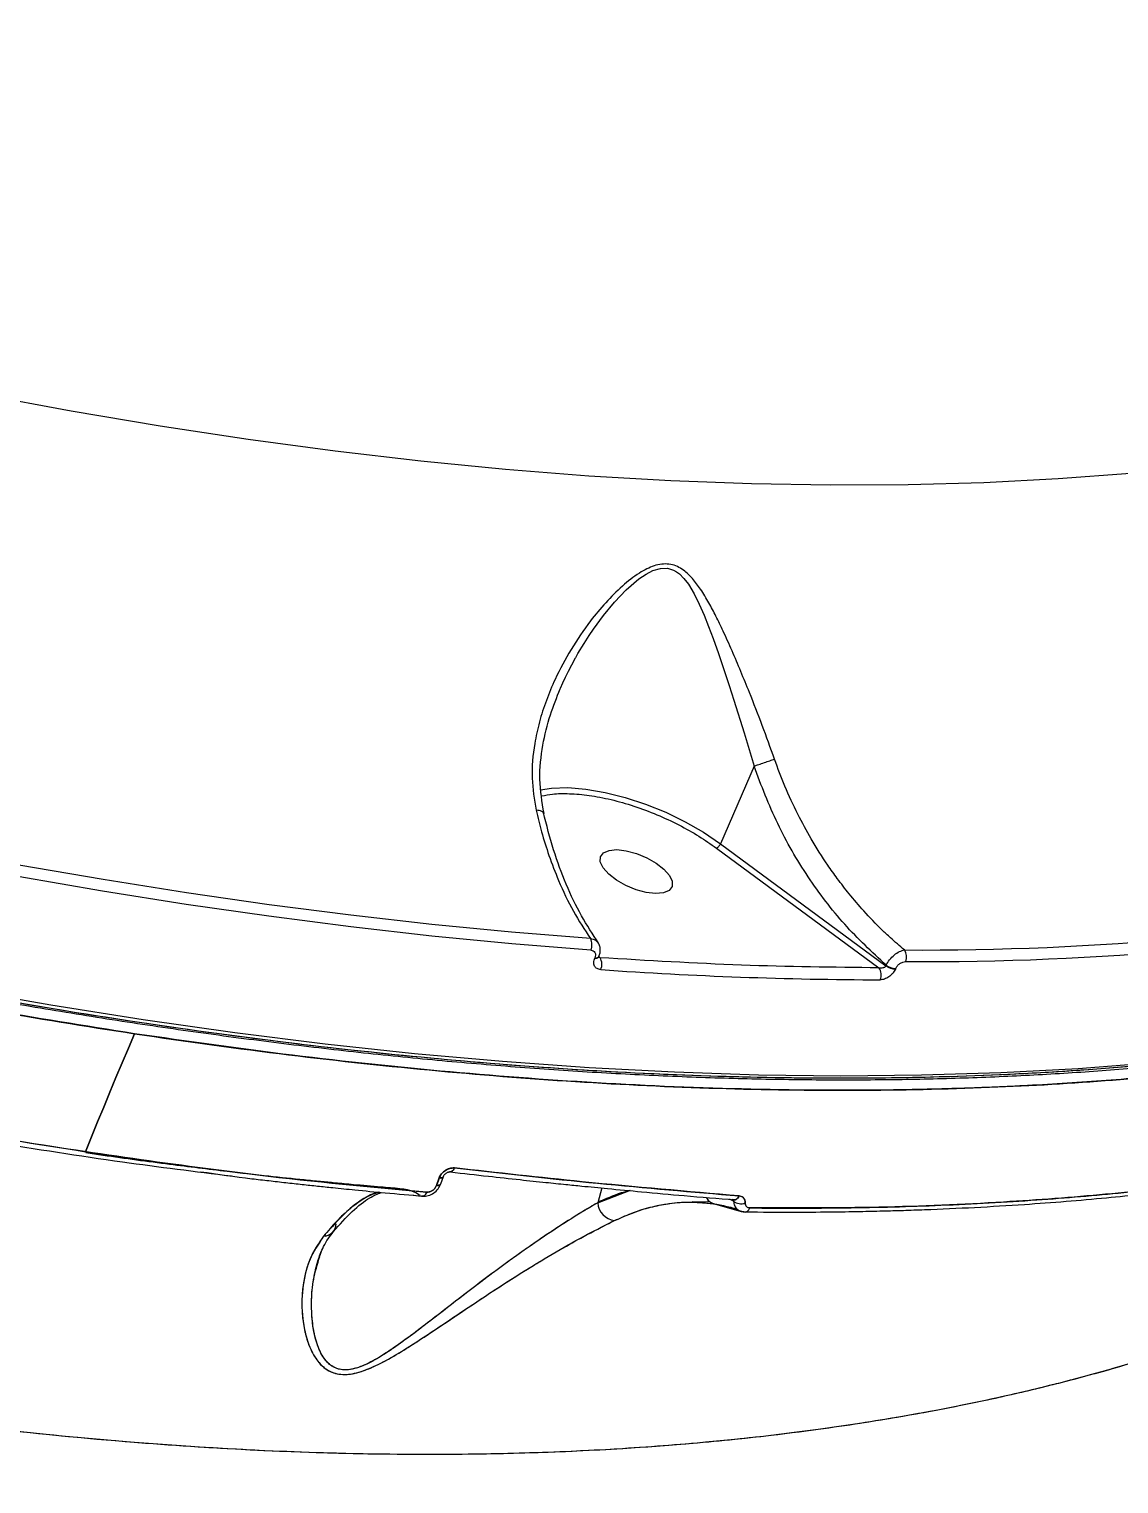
# Model space of a CAD drawing. Header units: millimetres. Extents: x -5873 to 5805, y -5301 to 4302.
# Drawn here: x -439.8 to -313.5, y -436.6 to -268.1 of the extents above; entities that cross this region are included whole.
import ezdxf

# ---------------------------------------------------------------- set-up
doc = ezdxf.new("R2010")
doc.units = ezdxf.units.MM
for name, color, linetype in [('DIKOM_ОБЪЕКТ', 7, 'Continuous'), ('DIKOM_РАЗМЕР_ЗОНА', 7, 'Continuous'), ('DIKOM_РАЗМЕР_ОБЪЕКТА', 7, 'Continuous')]:
    doc.layers.add(name, color=color, linetype=linetype)
doc.styles.add('style1', font='arial.ttf', dxfattribs={"width": 0.8})
doc.dimstyles.new('1-50', dxfattribs={"dimtxt": 300, "dimasz": 200, "dimexe": 100, "dimexo": 0, "dimgap": 100, "dimtad": 1, "dimtxsty": 'style1', "dimcen": 200, "dimclrd": 7, "dimclre": 7, "dimclrt": 7, "dimadec": 1, "dimazin": 2, "dimtfac": 1, "dimtmove": 0, "dimatfit": 2, "dimfxl": 0, "dimlwd": 25, "dimlwe": 18, "dimarcsym": 0})

# ---------------------------------------------------------------- blocks, each defined once
blk = doc.blocks.new('*D9')
at = {"layer": 'Defpoints', "color": 0, "transparency": 16777216}
for p in [(1338.11, 2802.44), (-4588.97, -1585.51), (-117.5, -1585.51)]:
    blk.add_point(p, dxfattribs=at)
at = {"layer": 'DIKOM_РАЗМЕР_ОБЪЕКТА', "color": 7, "lineweight": 18, "transparency": 16777216}
for p, q in [((1338.11, 2802.44), (-4688.97, 2802.44)), ((-117.5, -1585.51), (-4688.97, -1585.51))]:
    blk.add_line(p, q, dxfattribs=at)
at = {"layer": 'DIKOM_РАЗМЕР_ОБЪЕКТА', "color": 7, "lineweight": 25, "transparency": 16777216}
blk.add_line((-4588.97, 2602.44), (-4588.97, -1385.51), dxfattribs=at)
at = {"layer": 'DIKOM_РАЗМЕР_ОБЪЕКТА', "color": 7, "transparency": 16777216}
for points in [[(-4622.31, 2602.44), (-4555.64, 2602.44), (-4588.97, 2802.44)], [(-4622.31, -1385.51), (-4555.64, -1385.51), (-4588.97, -1585.51)]]:
    blk.add_solid(points, dxfattribs=at)
at = {"layer": 'DIKOM_РАЗМЕР_ОБЪЕКТА', "color": 7, "transparency": 16777216, "insert": (-4842.15, 460.98), "char_height": 300, "attachment_point": 5, "rotation": 90, "style": 'style1'}
blk.add_mtext('4400', dxfattribs=at)
blk = doc.blocks.new('*D10')
at = {"layer": 'Defpoints', "color": 0, "transparency": 16777216}
for p in [(4304.51, 1053.39), (-1538.59, -1332.39), (4304.51, -4224.84)]:
    blk.add_point(p, dxfattribs=at)
at = {"layer": 'DIKOM_РАЗМЕР_ОБЪЕКТА', "color": 7, "lineweight": 18, "transparency": 16777216}
for p, q in [((4304.51, 1053.39), (4304.51, -4324.84)), ((-1538.59, -1332.39), (-1538.59, -4324.84))]:
    blk.add_line(p, q, dxfattribs=at)
at = {"layer": 'DIKOM_РАЗМЕР_ОБЪЕКТА', "color": 7, "lineweight": 25, "transparency": 16777216}
blk.add_line((-1338.59, -4224.84), (4104.51, -4224.84), dxfattribs=at)
at = {"layer": 'DIKOM_РАЗМЕР_ОБЪЕКТА', "color": 7, "transparency": 16777216}
for points in [[(-1338.59, -4191.51), (-1338.59, -4258.18), (-1538.59, -4224.84)], [(4104.51, -4191.51), (4104.51, -4258.18), (4304.51, -4224.84)]]:
    blk.add_solid(points, dxfattribs=at)
at = {"layer": 'DIKOM_РАЗМЕР_ОБЪЕКТА', "color": 7, "transparency": 16777216, "insert": (1679.28, -3971.67), "char_height": 300, "attachment_point": 5, "style": 'style1'}
blk.add_mtext('5850', dxfattribs=at)
blk = doc.blocks.new('*D11')
at = {"layer": 'Defpoints', "color": 0, "transparency": 16777216}
for p in [(-510, 4302.44), (-5422.89, -3651.6), (284.83, -3651.6)]:
    blk.add_point(p, dxfattribs=at)
at = {"layer": 'DIKOM_РАЗМЕР_ЗОНА', "color": 7, "lineweight": 18, "transparency": 16777216}
for p, q in [((-510, 4302.44), (-5522.89, 4302.44)), ((284.83, -3651.6), (-5522.89, -3651.6))]:
    blk.add_line(p, q, dxfattribs=at)
at = {"layer": 'DIKOM_РАЗМЕР_ЗОНА', "color": 7, "lineweight": 25, "transparency": 16777216}
blk.add_line((-5422.89, 4102.44), (-5422.89, -3451.6), dxfattribs=at)
at = {"layer": 'DIKOM_РАЗМЕР_ЗОНА', "color": 7, "transparency": 16777216}
for points in [[(-5456.22, 4102.44), (-5389.56, 4102.44), (-5422.89, 4302.44)], [(-5456.22, -3451.6), (-5389.56, -3451.6), (-5422.89, -3651.6)]]:
    blk.add_solid(points, dxfattribs=at)
at = {"layer": 'DIKOM_РАЗМЕР_ЗОНА', "color": 7, "transparency": 16777216, "insert": (-5676.06, -474.49), "char_height": 300, "attachment_point": 5, "rotation": 90, "style": 'style1'}
blk.add_mtext('7950', dxfattribs=at)

msp = doc.modelspace()

# ---------------------------------------------------------------- linework, layer by layer
at = {"layer": 'DIKOM_ОБЪЕКТ', "color": 7, "linetype": 'Continuous', "lineweight": 15}
for p, q in [((-355.781, -353.448), (-359.672, -362.434)), ((-355.779, -353.446), (-355.781, -353.448)), ((-360.141, -362.931), (-341.32, -376.807)), ((-359.672, -362.434), (-340.503, -376.565)), ((-374.223, -375.649), (-374.243, -375.694)), ((-373.765, -375.53), (-373.745, -375.484)), ((-373.626, -375.631), (-373.746, -375.486)), ((-340.503, -376.565), (-340.475, -376.499)), ((-339.371, -376.895), (-339.399, -376.96)), ((-392.076, -401.827), (-391.76, -400.962)), ((-403.87, -401.757), (-403.875, -401.774)), ((-402.956, -401.86), (-402.954, -401.85)), ((-397.179, -402.439), (-396.955, -402.412)), ((-392.579, -402.013), (-392.263, -401.149)), ((-373.431, -402.309), (-373.895, -404.01)), ((-373.895, -404.01), (-370.098, -402.578)), ((-395.292, -403.149), (-394.31, -403.247)), ((-394.31, -403.247), (-394.362, -403.22)), ((-362.985, -403.936), (-360.501, -404.118)), ((-360.834, -403.938), (-362.959, -403.929)), ((-360.501, -404.118), (-357.397, -405.001)), ((-360.12, -404.181), (-356.946, -405.073)), ((-358.159, -403.848), (-358.622, -403.602)), ((-358.159, -403.848), (-358.553, -403.634)), ((-358.008, -403.941), (-358.136, -403.943)), ((-357.395, -404.982), (-356.795, -405.096)), ((-405.491, -407.701), (-405.565, -407.97)), ((-406.428, -411.135), (-406.428, -411.135)), ((-406.174, -410.203), (-406.188, -410.257))]:
    msp.add_line(p, q, dxfattribs=at)
at = {"layer": 'DIKOM_ОБЪЕКТ', "color": 7, "linetype": 'Continuous', "lineweight": 15, "flags": 128}
for points in [[(-445.327, -310.363), (-434.916, -312.297), (-424.606, -314.038), (-414.407, -315.584), (-404.329, -316.935), (-394.38, -318.09), (-384.57, -319.045), (-374.909, -319.802), (-365.405, -320.36), (-356.067, -320.717), (-346.904, -320.873), (-337.924, -320.829), (-329.135, -320.584), (-320.547, -320.139), (-312.166, -319.494)], [(-378.242, -344.497), (-378.207, -344.412), (-377.933, -343.798), (-377.626, -343.14), (-377.281, -342.44), (-376.898, -341.698), (-376.473, -340.918), (-376.439, -340.857), (-376.187, -340.413), (-375.477, -339.23), (-374.89, -338.314), (-374.395, -337.582), (-373.223, -335.983), (-371.964, -334.455), (-370.604, -333.025), (-369.135, -331.761), (-368.289, -331.194), (-367.512, -330.801), (-366.631, -330.542), (-365.823, -330.526), (-365.106, -330.739), (-364.761, -330.93), (-364.424, -331.178), (-363.903, -331.693), (-363.383, -332.371), (-362.723, -333.468), (-362.128, -334.668), (-361.575, -335.939), (-361.048, -337.264), (-360.529, -338.656), (-359.916, -340.383), (-359.314, -342.149), (-358.672, -344.087), (-358.121, -345.793), (-356.933, -349.58), (-355.779, -353.446), (-355.779, -353.446)], [(-380.539, -356.172), (-379.258, -355.989), (-377.355, -355.937), (-375.262, -356.102), (-373.028, -356.481), (-370.706, -357.065), (-368.35, -357.84), (-366.015, -358.788), (-363.756, -359.888), (-361.625, -361.112), (-359.672, -362.434)], [(-374.742, -373.417), (-383.875, -372.68), (-393.129, -371.782), (-402.496, -370.724), (-411.969, -369.505), (-421.544, -368.127), (-431.213, -366.59), (-440.969, -364.897), (-450.806, -363.047)], [(-372.623, -365.947), (-373.262, -365.224), (-373.591, -364.536), (-373.583, -363.939), (-373.238, -363.482), (-372.584, -363.201), (-371.674, -363.119), (-370.583, -363.243), (-369.398, -363.563), (-368.215, -364.052), (-367.13, -364.672), (-366.232, -365.371), (-365.592, -366.094), (-365.263, -366.782), (-365.271, -367.379), (-365.616, -367.836), (-366.27, -368.117), (-367.18, -368.199), (-368.271, -368.075), (-369.457, -367.755), (-370.639, -367.266), (-371.724, -366.646), (-372.623, -365.947)], [(-374.693, -374.76), (-383.846, -374.022), (-393.12, -373.122), (-402.508, -372.061), (-412.003, -370.84), (-421.598, -369.458), (-431.289, -367.919), (-441.066, -366.221), (-450.925, -364.367)], [(-374.223, -375.649), (-374.068, -375.649), (-373.937, -375.627), (-373.834, -375.583), (-373.765, -375.52), (-373.745, -375.484)], [(-309.466, -387.815), (-318.228, -388.495), (-327.197, -388.976), (-336.366, -389.258), (-345.727, -389.34), (-355.271, -389.222), (-364.992, -388.904), (-374.881, -388.387), (-384.929, -387.671), (-395.128, -386.757), (-405.47, -385.645), (-415.945, -384.337), (-426.546, -382.833), (-437.262, -381.134), (-448.085, -379.243)], [(-433.243, -398.108), (-432.545, -396.379), (-431.843, -394.655), (-431.137, -392.937), (-430.427, -391.226), (-429.714, -389.52), (-428.997, -387.82), (-428.276, -386.126), (-427.551, -384.438)], [(-427.551, -384.438), (-428.276, -386.126), (-428.997, -387.82), (-429.714, -389.52), (-430.427, -391.226), (-431.137, -392.937), (-431.843, -394.655), (-432.545, -396.379), (-433.243, -398.108)], [(-391.76, -400.962), (-391.787, -401.015), (-391.842, -401.067), (-391.919, -401.107), (-392.017, -401.135), (-392.132, -401.149), (-392.263, -401.149)], [(-390.499, -399.991), (-390.566, -400.124), (-390.644, -400.239), (-390.73, -400.332), (-390.822, -400.4), (-390.916, -400.442), (-391.012, -400.457), (-391.068, -400.453)], [(-392.077, -401.828), (-392.104, -401.88), (-392.158, -401.931), (-392.235, -401.971), (-392.333, -401.999), (-392.448, -402.013), (-392.579, -402.013)], [(-392.579, -402.013), (-392.448, -402.013), (-392.333, -401.999), (-392.235, -401.971), (-392.158, -401.931), (-392.104, -401.88), (-392.077, -401.828)], [(-393.703, -402.793), (-393.759, -402.916), (-393.825, -403.025), (-393.898, -403.116), (-393.977, -403.187), (-394.059, -403.237), (-394.144, -403.263), (-394.228, -403.267), (-394.31, -403.247)], [(-394.31, -403.247), (-394.228, -403.267), (-394.144, -403.263), (-394.059, -403.237), (-393.977, -403.187), (-393.898, -403.116), (-393.825, -403.025), (-393.759, -402.916), (-393.703, -402.793)], [(-357.518, -403.22), (-357.59, -403.354), (-357.674, -403.469), (-357.768, -403.563), (-357.87, -403.631), (-357.977, -403.673), (-358.086, -403.687), (-358.193, -403.673), (-358.296, -403.631)]]:
    msp.add_lwpolyline(points, dxfattribs=at)
at = {"layer": 'DIKOM_ОБЪЕКТ', "color": 7, "linetype": 'Continuous', "lineweight": 15}
for centre, radius, start, end in [((-336.423, -28.168), 346.576, 269.68054, 280.60837), ((-336.29, -28.731), 347.36, 269.68073, 280.60802), ((-376.093, -374.139), 1.532, 336.07511, 28.119), ((-374.128, -375.251), 0.458, 255.49153, 322.44492), ((-374.896, -376.405), 1.487, 335.66114, 31.36776), ((-339.515, -375.53), 1.404, 336.7065, 34.30449), ((-339.429, 114.657), 492.857, 266.03129, 269.7991), ((-342.423, -377.64), 1.382, 336.25857, 37.07326), ((-339.299, -374.94), 2.023, 233.46147, 267.1672), ((-339.27, -374.872), 2.025, 233.47399, 267.1437), ((-392.148, -400.688), 0.475, 255.98389, 324.69396), ((-391.103, -399.827), 0.627, 273.0741, 344.76107), ((-371.649, -403.852), 2.251, 184.02079, 262.40642), ((-360.051, -402.748), 1.437, 207.62949, 264.36184), ((-360.049, -402.74), 1.443, 208.12661, 267.16259), ((-358.107, -403.07), 0.607, 260.08429, 345.66759), ((-357.303, -402.718), 1.418, 232.85471, 290.49768), ((-356.841, -404.512), 0.571, 259.43258, 348.70956), ((-405.631, -406.467), 1.421, 269.03979, 0.34917), ((-405.651, -406.41), 1.477, 269.85353, 319.2655)]:
    msp.add_arc(centre, radius, start, end, dxfattribs=at)
for points, knots in [([(-427.551, -384.438), (-433.316, -383.525), (-444.943, -381.684), (-462.884, -378.247), (-479.202, -374.731), (-493.762, -371.277), (-503.276, -368.861), (-509.749, -367.147), (-513.113, -366.242), (-516.491, -365.319), (-519.881, -364.377), (-523.284, -363.415), (-529.684, -361.58), (-539.299, -358.724), (-552.34, -354.638), (-566.006, -350.121), (-579.675, -345.361), (-593.282, -340.383), (-606.203, -335.436), (-615.161, -331.856), (-620.034, -329.866), (-621.254, -329.366), (-622.476, -328.863), (-623.701, -328.357), (-624.929, -327.848), (-626.16, -327.335), (-627.393, -326.819), (-629.245, -326.042), (-632.035, -324.863), (-636.083, -323.133), (-641.107, -320.955), (-647.105, -318.31), (-654.071, -315.177), (-661.979, -311.539), (-670.81, -307.373), (-679.56, -303.128), (-688.08, -298.887), (-696.228, -294.734), (-702.661, -291.374), (-707.263, -288.929), (-709.911, -287.512), (-712.594, -286.064), (-715.313, -284.585), (-718.067, -283.076), (-720.854, -281.535), (-723.675, -279.962), (-730.627, -276.053), (-741.389, -269.838), (-755.528, -261.303), (-768.798, -252.943), (-781.219, -244.794), (-792.803, -236.881), (-803.604, -229.238), (-810.405, -224.196), (-813.722, -221.737)], [0, 0, 0, 0, 0.0448231, 0.0904086, 0.1367551, 0.1677633, 0.1991031, 0.2073666, 0.2156529, 0.2239614, 0.232293, 0.2406473, 0.2490247, 0.279393, 0.3112488, 0.3445917, 0.379422, 0.4113037, 0.4443367, 0.4743594, 0.4773561, 0.4803617, 0.4833758, 0.4863983, 0.4894299, 0.4924694, 0.4955182, 0.4985749, 0.5062016, 0.5162332, 0.5286696, 0.543639, 0.5610516, 0.5809084, 0.6032083, 0.6279514, 0.6476492, 0.6686614, 0.6909874, 0.6978164, 0.7047596, 0.7118169, 0.7189881, 0.7262733, 0.7336728, 0.7411862, 0.7488138, 0.7894229, 0.828457, 0.8659163, 0.9018001, 0.9361085, 0.9688419, 1, 1, 1, 1]), ([(-813.722, -221.737), (-808.699, -225.441), (-798.673, -232.835), (-782.949, -243.666), (-766.809, -254.254), (-750.226, -264.573), (-733.213, -274.629), (-716.101, -284.232), (-698.92, -293.396), (-681.756, -302.101), (-664.36, -310.482), (-646.819, -318.499), (-628.8, -326.302), (-610.292, -333.868), (-591.287, -341.167), (-572.147, -348.05), (-552.941, -354.485), (-533.777, -360.434), (-515.117, -365.768), (-496.986, -370.514), (-479.371, -374.707), (-461.91, -378.444), (-444.605, -381.719), (-427.158, -384.577), (-409.683, -386.963), (-392.294, -388.832), (-375.375, -390.138), (-358.921, -390.887), (-342.933, -391.076), (-327.711, -390.71), (-313.27, -389.821), (-299.651, -388.445), (-286.636, -386.577), (-274.253, -384.226), (-262.259, -381.338), (-250.7, -377.876), (-239.599, -373.819), (-229.338, -369.162), (-222.711, -365.826), (-219.751, -363.911), (-219.7, -363.877)], [0, 0, 0, 0, 0.0278508, 0.0555954, 0.0831998, 0.110731, 0.1382535, 0.1658332, 0.1919486, 0.2182102, 0.2443801, 0.27042, 0.2963855, 0.3239045, 0.3514671, 0.3791388, 0.4069781, 0.4347454, 0.462364, 0.4883285, 0.5142751, 0.5402581, 0.566333, 0.5925559, 0.6203627, 0.6480063, 0.6755546, 0.7030728, 0.7306263, 0.7582804, 0.7845079, 0.8107267, 0.8367986, 0.8627802, 0.8887265, 0.9162673, 0.9438951, 0.9716774, 0.9995061, 1, 1, 1, 1]), ([(-261.75, -379.588), (-262.156, -379.71), (-266.47, -381.004), (-275.351, -382.988), (-288.461, -385.47), (-302.348, -387.358), (-316.878, -388.704), (-331.998, -389.48), (-347.319, -389.687), (-362.775, -389.368), (-378.338, -388.558), (-394.313, -387.254), (-410.704, -385.451), (-427.811, -383.101), (-445.568, -380.179), (-463.895, -376.669), (-482.398, -372.641), (-501.073, -368.101), (-519.923, -363.046), (-538.583, -357.581), (-556.994, -351.749), (-575.058, -345.607), (-593.043, -339.078), (-610.906, -332.179), (-629.005, -324.766), (-647.34, -316.818), (-665.878, -308.285), (-681.565, -300.727), (-690.94, -295.88), (-694.297, -294.145)], [0, 0, 0, 0, 0.0041118, 0.0437856, 0.0835219, 0.1234154, 0.1635506, 0.203582, 0.2433991, 0.2808316, 0.3182381, 0.3556973, 0.3932884, 0.4310938, 0.4711823, 0.5110352, 0.5507508, 0.5904236, 0.6301466, 0.6700148, 0.7078263, 0.7456251, 0.7832126, 0.8206693, 0.858076, 0.8977805, 0.937611, 0.9776641, 1, 1, 1, 1]), ([(-261.753, -379.589), (-262.097, -379.694), (-266.619, -381.072), (-276.09, -383.15), (-290.212, -385.765), (-305.209, -387.687), (-320.928, -388.986), (-337.295, -389.629), (-354.227, -389.628), (-371.698, -388.984), (-389.711, -387.7), (-408.253, -385.772), (-427.269, -383.2), (-446.663, -379.995), (-466.334, -376.177), (-486.214, -371.763), (-506.285, -366.761), (-526.553, -361.169), (-546.99, -354.99), (-567.512, -348.244), (-587.981, -340.978), (-608.333, -333.219), (-628.547, -324.975), (-648.609, -316.265), (-668.455, -307.065), (-683.705, -299.68), (-692.209, -295.236), (-694.296, -294.145)], [0, 0, 0, 0, 0.0035056, 0.046112, 0.0886904, 0.1314928, 0.174441, 0.2173045, 0.2598779, 0.302423, 0.3450377, 0.3877427, 0.4306619, 0.4735859, 0.5162948, 0.5589105, 0.601454, 0.6440272, 0.6868844, 0.7298341, 0.7726401, 0.81522, 0.85783, 0.9005275, 0.9431967, 0.9860622, 1, 1, 1, 1]), ([(-255.14, -391.228), (-255.447, -391.556), (-257.888, -394.164), (-263.314, -398.617), (-271.473, -404.545), (-280.589, -409.938), (-290.505, -414.816), (-300.986, -419.054), (-311.939, -422.685), (-323.319, -425.744), (-335.346, -428.3), (-348.022, -430.345), (-361.818, -431.918), (-376.734, -432.931), (-392.76, -433.298), (-409.32, -432.985), (-426.418, -431.99), (-444.053, -430.306), (-462.174, -427.928), (-480.685, -424.865), (-499.491, -421.131), (-518.554, -416.74), (-537.836, -411.701), (-557.235, -406.044), (-576.647, -399.807), (-596.014, -393.022), (-615.336, -385.695), (-634.616, -377.833), (-654.124, -369.312), (-673.734, -360.158), (-693.31, -350.407), (-712.473, -340.255), (-731.208, -329.7), (-749.571, -318.773), (-761.38, -311.199), (-767.302, -307.401)], [0, 0, 0, 0, 0.0043083, 0.0342233, 0.0642476, 0.0944594, 0.124623, 0.1546082, 0.1827887, 0.2109478, 0.2391515, 0.2674669, 0.2959499, 0.3276262, 0.3591227, 0.3905361, 0.4219627, 0.4534994, 0.4852407, 0.5169668, 0.5485998, 0.5802399, 0.6119859, 0.643729, 0.6752736, 0.7067147, 0.7381464, 0.7696622, 0.8013557, 0.8346689, 0.8677698, 0.9007488, 0.9337104, 0.9667586, 1, 1, 1, 1]), ([(-637.443, -321.196), (-633.882, -322.724), (-628.858, -324.88), (-621.374, -327.988), (-614.922, -330.622), (-607.196, -333.698), (-599.048, -336.859), (-590.481, -340.089), (-581.612, -343.332), (-572.511, -346.556), (-563.229, -349.734), (-553.808, -352.847), (-544.279, -355.88), (-534.668, -358.821), (-524.999, -361.659), (-515.289, -364.387), (-505.555, -366.998), (-495.813, -369.485), (-486.075, -371.844), (-476.354, -374.07), (-466.662, -376.16), (-457.009, -378.109), (-447.405, -379.916), (-437.86, -381.576), (-428.383, -383.089), (-418.983, -384.453), (-409.668, -385.664), (-400.446, -386.722), (-391.325, -387.626), (-382.313, -388.374), (-373.416, -388.966), (-364.642, -389.401), (-355.998, -389.678), (-347.491, -389.797), (-339.125, -389.758), (-330.908, -389.56), (-322.846, -389.204), (-314.944, -388.69), (-307.208, -388.018), (-299.643, -387.189), (-292.254, -386.203), (-285.045, -385.06), (-278.023, -383.762), (-271.189, -382.309), (-264.551, -380.702), (-258.11, -378.942), (-251.872, -377.029), (-245.839, -374.964), (-240.015, -372.749), (-234.404, -370.383), (-229.008, -367.868), (-223.831, -365.205), (-218.876, -362.392), (-214.145, -359.432), (-209.645, -356.323), (-205.366, -353.07), (-201.352, -349.653), (-198.708, -347.267), (-197.476, -345.983), (-197.424, -345.929)], [0, 0, 0, 0, 0.0198328, 0.027978, 0.0414872, 0.0555318, 0.0706097, 0.0863529, 0.1026136, 0.1192722, 0.1362449, 0.153469, 0.1708974, 0.1884938, 0.20623, 0.2240836, 0.2420357, 0.2600716, 0.2781795, 0.2963486, 0.3145706, 0.332838, 0.351144, 0.3694842, 0.3878527, 0.4062462, 0.4246606, 0.443093, 0.4615402, 0.4799998, 0.4984699, 0.5169483, 0.5354329, 0.553923, 0.5724166, 0.5909127, 0.6094105, 0.6279092, 0.6464082, 0.6649068, 0.6834056, 0.7019041, 0.7204025, 0.7389019, 0.7574024, 0.7759058, 0.7944131, 0.8129265, 0.831448, 0.8499805, 0.8685276, 0.8870928, 0.9056809, 0.9242972, 0.9429475, 0.961639, 0.9803789, 0.999176, 1, 1, 1, 1]), ([(-353.404, -352.646), (-353.874, -351.338), (-354.813, -348.721), (-356.14, -345.335), (-357.312, -342.461), (-358.324, -340.082), (-359.281, -337.95), (-360.166, -336.107), (-361.025, -334.474), (-361.911, -332.994), (-362.757, -331.854), (-363.492, -331.097), (-364.337, -330.428), (-365.337, -330.014), (-366.481, -330.018), (-367.348, -330.219), (-368.221, -330.583), (-369.482, -331.298), (-371.122, -332.592), (-373.002, -334.488), (-375.02, -336.929), (-377.029, -339.883), (-378.698, -342.994), (-379.881, -345.825), (-380.681, -348.312), (-381.332, -351.304), (-381.655, -354.749), (-381.241, -357.308), (-381.041, -358.546)], [0, 0, 0, 0, 0.0626376, 0.1252886, 0.1665062, 0.2082731, 0.2494061, 0.2817613, 0.3119828, 0.3454828, 0.3744544, 0.3909836, 0.4059777, 0.4373839, 0.4528833, 0.4689935, 0.4839705, 0.500451, 0.5398805, 0.5827277, 0.6256334, 0.687882, 0.7498862, 0.791902, 0.8336233, 0.8747439, 0.9394035, 1, 1, 1, 1]), ([(-380.117, -358.922), (-380.338, -357.605), (-380.777, -354.988), (-380.344, -351.131), (-379.497, -347.621), (-378.64, -345.484), (-378.239, -344.484)], [0, 0, 0, 0, 0.2734486, 0.5433626, 0.7861374, 1, 1, 1, 1]), ([(-340.475, -376.499), (-342.116, -374.976), (-345.401, -371.929), (-349.607, -366.342), (-353.217, -360.195), (-354.926, -355.697), (-355.781, -353.448)], [0, 0, 0, 0, 0.2496541, 0.4994919, 0.7498112, 1, 1, 1, 1]), ([(-355.779, -353.446), (-355.603, -353.383), (-355.24, -353.252), (-354.584, -353.027), (-353.932, -352.811), (-353.577, -352.7), (-353.404, -352.646)], [0, 0, 0, 0, 0.2427256, 0.4999709, 0.7572893, 1, 1, 1, 1]), ([(-338.355, -374.738), (-338.902, -374.271), (-339.77, -373.528), (-341.352, -372.032), (-342.965, -370.362), (-344.693, -368.344), (-346.072, -366.562), (-347.564, -364.462), (-349.122, -362), (-350.78, -358.944), (-352.217, -355.864), (-353.018, -353.694), (-353.404, -352.646)], [0, 0, 0, 0, 0.0834537, 0.1325808, 0.2499222, 0.3473675, 0.4310377, 0.5009594, 0.6323487, 0.7505563, 0.8795223, 1, 1, 1, 1]), ([(-206.613, -354.959), (-206.715, -355.04), (-207.043, -355.299), (-207.604, -355.733), (-210.005, -357.566), (-214.157, -360.501), (-220.209, -364.255), (-226.134, -367.515), (-231.848, -370.325), (-237.274, -372.732), (-242.341, -374.775), (-246.991, -376.493), (-251.171, -377.92), (-254.687, -379.039), (-257.553, -379.901), (-259.734, -380.528), (-261.233, -380.944), (-262.062, -381.17), (-262.383, -381.256), (-262.516, -381.292), (-262.572, -381.307), (-262.596, -381.314), (-262.607, -381.316), (-262.612, -381.318), (-262.614, -381.318), (-265.807, -382.352), (-273.116, -383.883), (-283.649, -386.054), (-294.361, -387.719), (-304.566, -388.964), (-314.249, -389.847), (-321.215, -390.303), (-325.856, -390.536), (-328.2, -390.64), (-330.532, -390.729), (-332.851, -390.805), (-335.155, -390.867), (-342.427, -391.023), (-354.835, -391.006), (-372.718, -390.312), (-390.827, -388.969), (-409.051, -387.071), (-421.422, -385.31), (-427.551, -384.438)], [0, 0, 0, 0, 0.0024252, 0.0077753, 0.0131454, 0.0582921, 0.1002194, 0.1389271, 0.1744154, 0.2066843, 0.2357333, 0.2615627, 0.2841722, 0.303562, 0.3173614, 0.3288887, 0.3371533, 0.3402322, 0.3414794, 0.3420072, 0.3422349, 0.3423346, 0.3423785, 0.3423978, 0.3424062, 0.3424126, 0.3945519, 0.4447185, 0.4929119, 0.5391328, 0.5781753, 0.6156899, 0.625263, 0.6347314, 0.6440948, 0.6533534, 0.6625073, 0.6715563, 0.7395629, 0.8064109, 0.8720996, 0.9366289, 1, 1, 1, 1]), ([(-380.361, -356.887), (-379.963, -356.809), (-379.009, -356.621), (-377.156, -356.6), (-374.878, -356.801), (-372.354, -357.285), (-369.701, -358.038), (-367.037, -359.034), (-364.494, -360.22), (-362.153, -361.526), (-360.802, -362.47), (-360.141, -362.931)], [0, 0, 0, 0, 0.0781237, 0.1873534, 0.301565, 0.4193735, 0.539064, 0.6587431, 0.7765563, 0.8907756, 1, 1, 1, 1]), ([(-381.041, -358.546), (-380.834, -359.388), (-380.391, -361.185), (-379.528, -363.914), (-378.331, -367.032), (-376.763, -370.33), (-375.416, -372.388), (-374.742, -373.417)], [0, 0, 0, 0, 0.1471456, 0.3139257, 0.5003293, 0.7501661, 1, 1, 1, 1]), ([(-380.165, -358.924), (-380.176, -358.885), (-380.204, -358.791), (-380.373, -358.674), (-380.648, -358.579), (-380.91, -358.557), (-381.041, -358.546)], [0, 0, 0, 0, 0.1883505, 0.4500064, 0.7240924, 1, 1, 1, 1]), ([(-373.791, -373.96), (-374.473, -372.926), (-375.842, -370.851), (-377.577, -367.185), (-379.074, -363.192), (-379.812, -360.275), (-380.182, -358.814)], [0, 0, 0, 0, 0.248785, 0.4999022, 0.7494121, 1, 1, 1, 1]), ([(-360.141, -362.931), (-360.1, -362.914), (-360.019, -362.879), (-359.881, -362.756), (-359.755, -362.6), (-359.7, -362.489), (-359.672, -362.434)], [0, 0, 0, 0, 0.249931, 0.5000023, 0.7499874, 1, 1, 1, 1]), ([(-374.742, -373.417), (-374.532, -373.449), (-374.165, -373.506), (-373.975, -373.757), (-373.893, -373.865)], [0, 0, 0, 0, 0.5709622, 1, 1, 1, 1]), ([(-373.745, -375.484), (-373.696, -375.346), (-373.597, -375.066), (-373.58, -374.627), (-373.659, -374.206), (-373.798, -373.97), (-373.867, -373.852)], [0, 0, 0, 0, 0.2421009, 0.491534, 0.7451191, 1, 1, 1, 1]), ([(-374.693, -374.76), (-374.59, -374.78), (-374.383, -374.821), (-374.192, -375.032), (-374.121, -375.32), (-374.189, -375.539), (-374.223, -375.649)], [0, 0, 0, 0, 0.2500747, 0.4999493, 0.7492434, 1, 1, 1, 1]), ([(-373.54, -377.018), (-373.694, -376.989), (-374.002, -376.929), (-374.287, -376.615), (-374.398, -376.186), (-374.294, -375.858), (-374.243, -375.694)], [0, 0, 0, 0, 0.25, 0.4998006, 0.7494739, 1, 1, 1, 1]), ([(-373.626, -375.631), (-373.662, -375.624), (-373.729, -375.611), (-373.802, -375.571), (-373.829, -375.534), (-373.84, -375.519)], [0, 0, 0, 0, 0.4192148, 0.7623137, 1, 1, 1, 1]), ([(-341.32, -376.807), (-346.587, -376.748), (-357.121, -376.631), (-368.124, -375.964), (-373.626, -375.631)], [0, 0, 0, 0, 0.5000007, 1, 1, 1, 1]), ([(-340.475, -376.499), (-340.352, -376.285), (-340.108, -375.858), (-339.536, -375.294), (-338.916, -374.879), (-338.542, -374.785), (-338.355, -374.738)], [0, 0, 0, 0, 0.2537414, 0.5054832, 0.7541427, 1, 1, 1, 1]), ([(-340.503, -376.565), (-340.518, -376.593), (-340.55, -376.65), (-340.632, -376.723), (-340.737, -376.783), (-340.893, -376.833), (-341.097, -376.852), (-341.245, -376.822), (-341.32, -376.807)], [0, 0, 0, 0, 0.1101425, 0.2281025, 0.3575254, 0.5007454, 0.7499773, 1, 1, 1, 1]), ([(-339.399, -376.96), (-339.44, -377.044), (-339.521, -377.21), (-339.701, -377.448), (-339.911, -377.666), (-340.226, -377.913), (-340.666, -378.146), (-340.993, -378.18), (-341.157, -378.197)], [0, 0, 0, 0, 0.1252945, 0.251046, 0.3755364, 0.5013626, 0.7504896, 1, 1, 1, 1]), ([(-339.371, -376.895), (-339.344, -376.84), (-339.291, -376.731), (-339.174, -376.575), (-339.037, -376.433), (-338.832, -376.271), (-338.545, -376.119), (-338.332, -376.096), (-338.225, -376.085)], [0, 0, 0, 0, 0.1257466, 0.2510905, 0.3758813, 0.5013224, 0.7504559, 1, 1, 1, 1]), ([(-474.449, -390.626), (-467.465, -392.051), (-453.553, -394.889), (-439.995, -397.038), (-433.243, -398.108)], [0, 0, 0, 0, 0.5019866, 1, 1, 1, 1]), ([(-393.703, -402.793), (-398.538, -402.347), (-408.196, -401.457), (-423.024, -399.622), (-438.962, -397.287), (-456.076, -394.373), (-468.319, -391.876), (-474.449, -390.626)], [0, 0, 0, 0, 0.1870541, 0.3735764, 0.5598864, 0.7796145, 1, 1, 1, 1]), ([(-474.938, -391.099), (-469.739, -392.166), (-459.356, -394.297), (-444.036, -396.992), (-429.65, -399.262), (-420.529, -400.39), (-416.334, -400.909)], [0, 0, 0, 0, 0.2603091, 0.5198771, 0.7791492, 1, 1, 1, 1]), ([(-255.039, -391.193), (-255.306, -391.46), (-256.351, -392.508), (-258.314, -394.308), (-260.97, -396.617), (-263.647, -398.776), (-265.984, -400.545), (-267.946, -401.96), (-269.74, -403.205), (-271.764, -404.552), (-274.082, -406.025), (-276.588, -407.536), (-279.031, -408.932), (-280.741, -409.865), (-281.737, -410.395), (-282.164, -410.62), (-282.557, -410.826), (-282.914, -411.011), (-283.235, -411.177), (-284.843, -412.001), (-287.667, -413.387), (-291.773, -415.248), (-295.913, -416.988), (-300.149, -418.635), (-304.622, -420.239), (-308.74, -421.597), (-312.529, -422.755), (-315.831, -423.704), (-319.106, -424.587), (-322.349, -425.407), (-325.555, -426.168), (-328.72, -426.872), (-334.015, -427.975), (-341.486, -429.326), (-351.228, -430.72), (-361.228, -431.809), (-371.528, -432.594), (-382.174, -433.069), (-393.763, -433.248), (-406.365, -433.052), (-420.142, -432.394), (-434.222, -431.282), (-448.621, -429.748), (-458.472, -428.343), (-463.382, -427.643)], [0, 0, 0, 0, 0.0073526, 0.0288021, 0.0510938, 0.0742267, 0.0932339, 0.1052853, 0.1185066, 0.1328981, 0.1490296, 0.1674187, 0.1843825, 0.197927, 0.2009096, 0.2036573, 0.206171, 0.2084498, 0.2104946, 0.2123045, 0.2390752, 0.2632243, 0.2865213, 0.3117105, 0.3354595, 0.3606932, 0.3781945, 0.395272, 0.4119264, 0.4281578, 0.4439661, 0.4593511, 0.4743137, 0.5201643, 0.5640703, 0.6060343, 0.6511109, 0.6949212, 0.7374686, 0.7905573, 0.8426058, 0.8947667, 0.9475559, 1, 1, 1, 1]), ([(-433.243, -398.108), (-426.56, -399.062), (-413.141, -400.978), (-400.199, -402.186), (-393.703, -402.793)], [0, 0, 0, 0, 0.498017, 1, 1, 1, 1]), ([(-396.809, -402.388), (-397.545, -402.329), (-399.334, -402.187), (-401.842, -401.964), (-404.18, -401.747), (-406.078, -401.565), (-408.634, -401.31), (-412.219, -400.933), (-417.413, -400.347), (-423.809, -399.554), (-429.279, -398.833), (-432.554, -398.341), (-433.223, -398.241)], [0, 0, 0, 0, 0.0631579, 0.1534251, 0.2131033, 0.2609753, 0.3129421, 0.4272854, 0.5593678, 0.740199, 0.9469662, 1, 1, 1, 1]), ([(-419.912, -400.424), (-417.918, -400.707), (-415.256, -401.086), (-411.989, -401.461), (-410.044, -401.684), (-408.165, -401.892), (-406.353, -402.087), (-404.324, -402.299), (-401.717, -402.562), (-398.216, -402.898), (-395.582, -403.126), (-394.106, -403.254)], [0, 0, 0, 0, 0.2264028, 0.30223, 0.378051, 0.4516391, 0.5204517, 0.5888758, 0.6884471, 0.8254521, 1, 1, 1, 1]), ([(-392.263, -401.149), (-392.227, -401.065), (-392.156, -400.896), (-391.988, -400.657), (-391.784, -400.441), (-391.546, -400.259), (-391.288, -400.118), (-390.928, -399.989), (-390.67, -399.99), (-390.499, -399.991)], [0, 0, 0, 0, 0.1258865, 0.2503658, 0.3754542, 0.5003486, 0.6247665, 0.7504207, 1, 1, 1, 1]), ([(-390.499, -399.991), (-390.692, -399.993), (-391.079, -399.997), (-391.64, -400.298), (-392.055, -400.706), (-392.194, -401.001), (-392.263, -401.149)], [0, 0, 0, 0, 0.2808016, 0.5603069, 0.7800004, 1, 1, 1, 1]), ([(-391.76, -400.962), (-391.744, -400.926), (-391.714, -400.855), (-391.64, -400.75), (-391.549, -400.654), (-391.445, -400.573), (-391.335, -400.511), (-391.227, -400.47), (-391.124, -400.451), (-391.068, -400.454), (-391.039, -400.456)], [0, 0, 0, 0, 0.1289099, 0.253795, 0.3750437, 0.4956692, 0.6164766, 0.7401786, 0.8680543, 1, 1, 1, 1]), ([(-390.946, -400.45), (-389.483, -400.616), (-386.782, -400.923), (-383.104, -401.323), (-380.11, -401.638), (-377.735, -401.883), (-375.36, -402.122), (-372.431, -402.409), (-368.462, -402.783), (-363.523, -403.227), (-359.954, -403.52), (-358.004, -403.679)], [0, 0, 0, 0, 0.1290769, 0.2383436, 0.3278323, 0.3975637, 0.4524944, 0.5428432, 0.6641858, 0.8165454, 1, 1, 1, 1]), ([(-357.518, -403.22), (-363.518, -402.71), (-374.233, -401.8), (-385.528, -400.544), (-390.499, -399.991)], [0, 0, 0, 0, 0.5599622, 1, 1, 1, 1]), ([(-390.499, -399.991), (-384.919, -400.609), (-373.634, -401.859), (-362.93, -402.763), (-357.518, -403.22)], [0, 0, 0, 0, 0.494358, 1, 1, 1, 1]), ([(-356.699, -405.079), (-354.915, -405.092), (-351.649, -405.116), (-347.259, -405.086), (-343.775, -405.034), (-340.949, -404.97), (-338.464, -404.9), (-334.892, -404.776), (-330.196, -404.566), (-324.731, -404.238), (-319.644, -403.86), (-315.07, -403.459), (-311.412, -403.09), (-308.361, -402.753), (-305.511, -402.416), (-301.93, -401.954), (-297.634, -401.35), (-294.581, -400.857), (-292.93, -400.59)], [0, 0, 0, 0, 0.0778244, 0.1424777, 0.1940141, 0.2330322, 0.2692192, 0.3060839, 0.3950486, 0.4843596, 0.5601401, 0.6347845, 0.7028503, 0.7371251, 0.7837932, 0.8431311, 0.9151792, 1, 1, 1, 1]), ([(-356.281, -404.624), (-352.574, -404.638), (-345.059, -404.666), (-333.976, -404.345), (-323.215, -403.755), (-312.765, -402.867), (-302.553, -401.714), (-295.901, -400.677), (-292.51, -400.149)], [0, 0, 0, 0, 0.1622319, 0.3288984, 0.4999996, 0.6599912, 0.8266564, 1, 1, 1, 1]), ([(-292.51, -400.149), (-296.172, -400.716), (-303.486, -401.85), (-314.974, -403.095), (-327.524, -404.049), (-341.224, -404.642), (-351.257, -404.63), (-356.281, -404.624)], [0, 0, 0, 0, 0.1870186, 0.3735543, 0.5598967, 0.7796501, 1, 1, 1, 1]), ([(-394.423, -403.188), (-394.665, -403.051), (-395.245, -402.724), (-396.042, -402.462), (-396.613, -402.434), (-396.812, -402.424)], [0, 0, 0, 0, 0.3195756, 0.7637898, 1, 1, 1, 1]), ([(-395.983, -402.56), (-396.046, -402.521), (-396.114, -402.479), (-396.19, -402.479), (-396.195, -402.479)], [0, 0, 0, 0, 0.9318871, 1, 1, 1, 1]), ([(-394.192, -403.269), (-393.969, -403.261), (-393.524, -403.246), (-392.882, -402.919), (-392.358, -402.43), (-392.169, -402.026), (-392.076, -401.827)], [0, 0, 0, 0, 0.2550241, 0.5084258, 0.7573306, 1, 1, 1, 1]), ([(-392.579, -402.013), (-392.638, -402.135), (-392.755, -402.377), (-393.073, -402.644), (-393.408, -402.788), (-393.604, -402.791), (-393.703, -402.793)], [0, 0, 0, 0, 0.2792171, 0.5577401, 0.7782073, 1, 1, 1, 1]), ([(-393.703, -402.793), (-393.591, -402.79), (-393.423, -402.786), (-393.192, -402.694), (-393.028, -402.598), (-392.879, -402.475), (-392.706, -402.286), (-392.63, -402.122), (-392.579, -402.013)], [0, 0, 0, 0, 0.2500414, 0.3753373, 0.5003745, 0.6247035, 0.7505491, 1, 1, 1, 1]), ([(-392.263, -401.149), (-392.322, -401.31), (-392.427, -401.598), (-392.533, -401.886), (-392.579, -402.013)], [0, 0, 0, 0, 0.5599382, 1, 1, 1, 1]), ([(-370.185, -402.618), (-370.52, -402.702), (-371.766, -403.015), (-372.996, -403.59), (-373.895, -404.01)], [0, 0, 0, 0, 0.2691307, 1, 1, 1, 1]), ([(-373.895, -404.01), (-374.874, -404.592), (-376.844, -405.764), (-380.276, -408.01), (-383.854, -410.517), (-387.545, -413.257), (-391.286, -416.142), (-394.527, -418.662), (-397.261, -420.671), (-399.32, -422.033), (-401.271, -423.041), (-403.097, -423.519), (-404.632, -423.133), (-405.618, -422.128), (-406.374, -420.663), (-406.858, -418.805), (-407.127, -416.117), (-407, -413.156), (-406.364, -411.125), (-406.084, -410.231)], [0, 0, 0, 0, 0.0773618, 0.1555898, 0.234117, 0.3127745, 0.3921247, 0.4710532, 0.5152239, 0.5587859, 0.5925326, 0.625663, 0.6586863, 0.6925555, 0.7270322, 0.779552, 0.8321482, 0.9260948, 1, 1, 1, 1]), ([(-373.895, -404.01), (-374.458, -404.342), (-375.593, -405.011), (-377.506, -406.205), (-379.335, -407.398), (-381.068, -408.573), (-382.621, -409.656), (-384.232, -410.812), (-385.779, -411.947), (-387.426, -413.182), (-389.064, -414.429), (-390.775, -415.749), (-392.625, -417.182), (-394.68, -418.767), (-396.949, -420.451), (-398.795, -421.696), (-400.194, -422.485), (-401.139, -422.932), (-402.085, -423.258), (-403.009, -423.41), (-403.706, -423.353), (-404.211, -423.198), (-404.66, -422.981), (-405.149, -422.604), (-405.857, -421.757), (-406.475, -420.356), (-406.898, -418.493), (-407.047, -416.855), (-407.058, -415.526), (-407.002, -414.371), (-406.872, -413.204), (-406.668, -412.093), (-406.382, -410.889), (-406.095, -410.097), (-405.906, -409.575)], [0, 0, 0, 0, 0.0447467, 0.0900453, 0.1362032, 0.1692267, 0.2043959, 0.2367392, 0.2721573, 0.3021994, 0.3402062, 0.3743565, 0.4084144, 0.4543387, 0.4999944, 0.5447137, 0.5617101, 0.5788736, 0.5969515, 0.6134405, 0.6304166, 0.6391112, 0.6480903, 0.6643376, 0.6825747, 0.7275691, 0.7735693, 0.8197324, 0.846411, 0.8709633, 0.9052343, 0.9343311, 0.9567256, 1, 1, 1, 1]), ([(-399.339, -402.786), (-399.436, -402.815), (-400.036, -402.994), (-401.117, -403.602), (-402.63, -404.7), (-404.126, -406.084), (-405.158, -407.301), (-405.655, -407.887)], [0, 0, 0, 0, 0.0488768, 0.3013159, 0.5226016, 0.7698622, 1, 1, 1, 1]), ([(-399.179, -402.801), (-399.561, -402.915), (-400.774, -403.276), (-402.948, -404.84), (-404.752, -406.871), (-405.655, -407.887)], [0, 0, 0, 0, 0.1869273, 0.5928349, 1, 1, 1, 1]), ([(-404.527, -407.368), (-403.79, -406.541), (-402.317, -404.887), (-400.443, -403.43), (-399.399, -403.004), (-398.956, -402.822)], [0, 0, 0, 0, 0.3653192, 0.7304326, 1, 1, 1, 1]), ([(-371.947, -406.083), (-370.847, -405.605), (-368.653, -404.652), (-365.556, -404.034), (-362.705, -403.859), (-360.983, -404.073), (-360.12, -404.181)], [0, 0, 0, 0, 0.2803776, 0.5589565, 0.7788451, 1, 1, 1, 1]), ([(-371.947, -406.083), (-371.303, -405.79), (-370.004, -405.198), (-368.016, -404.565), (-365.712, -404.072), (-363.059, -403.834), (-361.115, -404.064), (-360.12, -404.181)], [0, 0, 0, 0, 0.1645065, 0.3320664, 0.502226, 0.7453772, 1, 1, 1, 1]), ([(-360.12, -404.181), (-359.573, -404.296), (-358.753, -404.467), (-357.951, -404.69), (-357.709, -404.791), (-357.709, -404.791)], [0, 0, 0, 0, 0.6664076, 0.999342, 1, 1, 1, 1]), ([(-358.183, -403.673), (-358.17, -403.684), (-358.123, -403.723), (-358.144, -403.796), (-358.159, -403.848)], [0, 0, 0, 0, 0.2793524, 1, 1, 1, 1]), ([(-358.183, -403.673), (-358.172, -403.681), (-358.144, -403.702), (-358.134, -403.762), (-358.15, -403.817), (-358.159, -403.848)], [0, 0, 0, 0, 0.2174626, 0.5638582, 1, 1, 1, 1]), ([(-358.159, -403.848), (-358.125, -404.034), (-358.055, -404.407), (-357.75, -404.79), (-357.372, -405.024), (-357.088, -405.057), (-356.946, -405.073)], [0, 0, 0, 0, 0.2760805, 0.5543207, 0.77614, 1, 1, 1, 1]), ([(-356.806, -404.046), (-356.816, -403.924), (-356.836, -403.681), (-357.05, -403.345), (-357.341, -403.267), (-357.518, -403.22)], [0, 0, 0, 0, 0.2809869, 0.5615828, 1, 1, 1, 1]), ([(-357.518, -403.22), (-357.414, -403.239), (-357.205, -403.277), (-356.977, -403.46), (-356.829, -403.716), (-356.814, -403.936), (-356.806, -404.046)], [0, 0, 0, 0, 0.2493969, 0.4992251, 0.7492415, 1, 1, 1, 1]), ([(-356.281, -404.624), (-356.367, -404.612), (-356.539, -404.589), (-356.756, -404.403), (-356.787, -404.181), (-356.806, -404.046)], [0, 0, 0, 0, 0.2806922, 0.5613053, 1, 1, 1, 1]), ([(-356.806, -404.046), (-356.801, -404.125), (-356.79, -404.284), (-356.681, -404.467), (-356.514, -404.596), (-356.358, -404.614), (-356.281, -404.624)], [0, 0, 0, 0, 0.250885, 0.5007992, 0.7501566, 1, 1, 1, 1]), ([(-405.655, -407.887), (-406.258, -408.798), (-407.464, -410.62), (-408.191, -413.915), (-408.215, -416.939), (-407.735, -419.507), (-407.079, -421.288), (-406.143, -422.699), (-404.966, -423.666), (-403.181, -424.06), (-400.985, -423.546), (-398.764, -422.501), (-396.618, -421.255), (-393.835, -419.48), (-390.431, -417.179), (-386.419, -414.493), (-382.476, -411.958), (-378.668, -409.66), (-375.026, -407.624), (-372.972, -406.596), (-371.947, -406.083)], [0, 0, 0, 0, 0.0824388, 0.1650748, 0.2483375, 0.2953042, 0.3427927, 0.3746066, 0.4067811, 0.4391017, 0.4755151, 0.5112603, 0.5468002, 0.5822358, 0.6524396, 0.7226026, 0.7920309, 0.8614219, 0.9308267, 1, 1, 1, 1]), ([(-405.655, -407.887), (-406.13, -408.569), (-407.077, -409.932), (-407.772, -412.05), (-408.118, -414.016), (-408.208, -415.765), (-408.112, -417.277), (-407.923, -418.491), (-407.717, -419.392), (-407.438, -420.299), (-407.074, -421.183), (-406.61, -422.01), (-406.087, -422.687), (-405.508, -423.214), (-404.646, -423.739), (-403.55, -423.975), (-402.293, -423.841), (-401.329, -423.592), (-400.334, -423.22), (-398.863, -422.546), (-396.865, -421.413), (-394.409, -419.848), (-391.552, -417.941), (-388.345, -415.775), (-385.157, -413.675), (-382.404, -411.93), (-380.112, -410.531), (-377.503, -409.003), (-374.663, -407.438), (-372.831, -406.524), (-371.947, -406.083)], [0, 0, 0, 0, 0.0626388, 0.1251418, 0.1669122, 0.2090989, 0.2502826, 0.2723938, 0.2932901, 0.3130222, 0.3362176, 0.3571299, 0.375941, 0.3923889, 0.4074806, 0.4388495, 0.4541581, 0.4704581, 0.4855616, 0.5021061, 0.5418212, 0.5843146, 0.6265883, 0.6887647, 0.7511032, 0.7941397, 0.8355487, 0.8754351, 0.9398608, 1, 1, 1, 1]), ([(-356.946, -405.073), (-357.104, -405.069), (-357.264, -405.064), (-357.387, -404.985), (-357.389, -404.984)], [0, 0, 0, 0, 0.985836, 1, 1, 1, 1]), ([(-406.357, -410.95), (-406.146, -410.306), (-405.701, -408.952), (-404.931, -407.913), (-404.527, -407.368)], [0, 0, 0, 0, 0.4758843, 1, 1, 1, 1])]:
    msp.add_open_spline(points, degree=3, knots=knots, dxfattribs=at)

# ---------------------------------------------------------------- dimensions: what is measured, and where the dimension line sits
at = {"layer": 'DIKOM_РАЗМЕР_ЗОНА'}
dim = msp.add_linear_dim(base=(-5422.889, -3651.603), p1=(-510.005, 4302.437), p2=(284.83, -3651.603), angle=90, text='7950', dimstyle='1-50', dxfattribs=at)
dim.commit()
dim.dimension.update_dxf_attribs({"geometry": '*D11', "text_midpoint": (-5422.889, -474.491), "dimtype": 160})
at = {"layer": 'DIKOM_РАЗМЕР_ОБЪЕКТА'}
dim = msp.add_linear_dim(base=(-4588.973, -1585.515), p1=(1338.114, 2802.437), p2=(-117.504, -1585.515), angle=90, text='4400', dimstyle='1-50', dxfattribs=at)
dim.commit()
dim.dimension.update_dxf_attribs({"geometry": '*D9', "text_midpoint": (-4588.973, 460.978), "dimtype": 160})
dim = msp.add_linear_dim(base=(4304.512, -4224.842), p1=(-1538.592, -1332.389), p2=(4304.512, 1053.391), text='5850', dimstyle='1-50', dxfattribs=at)
dim.commit()
dim.dimension.update_dxf_attribs({"geometry": '*D10', "text_midpoint": (1679.282, -4224.842), "dimtype": 160})

doc.saveas('drawing.dxf')
